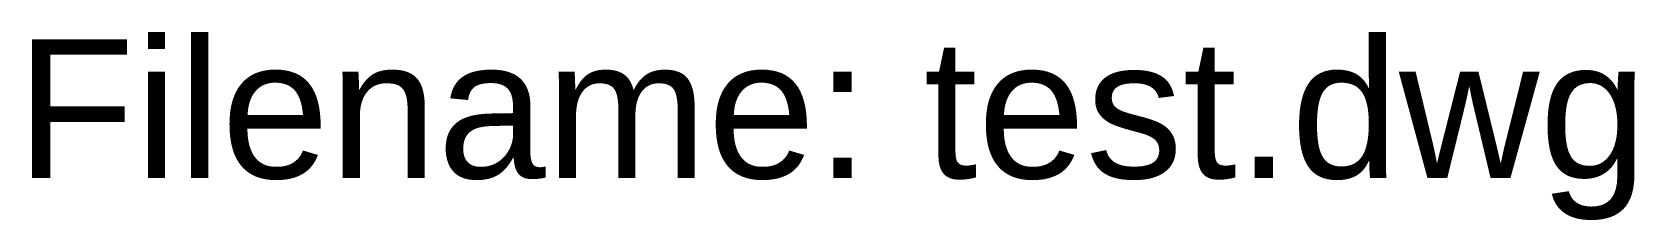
# Model space of a CAD drawing. Header units: inches. Extents: x 16.34 to 23.27, y 17.68 to 18.5.
import ezdxf
from ezdxf.enums import TextEntityAlignment as Align

# ---------------------------------------------------------------- set-up
doc = ezdxf.new("R2010")
doc.units = ezdxf.units.IN
doc.header["$MEASUREMENT"] = 0
doc.styles.get("Standard").update_dxf_attribs({"font": 'arial.ttf'})

msp = doc.modelspace()

# ---------------------------------------------------------------- texts
msp.add_text('Filename: test.dwg', height=0.602137).set_placement((19.7995, 18.1643), align=Align.MIDDLE_CENTER)

doc.saveas('drawing.dxf')
